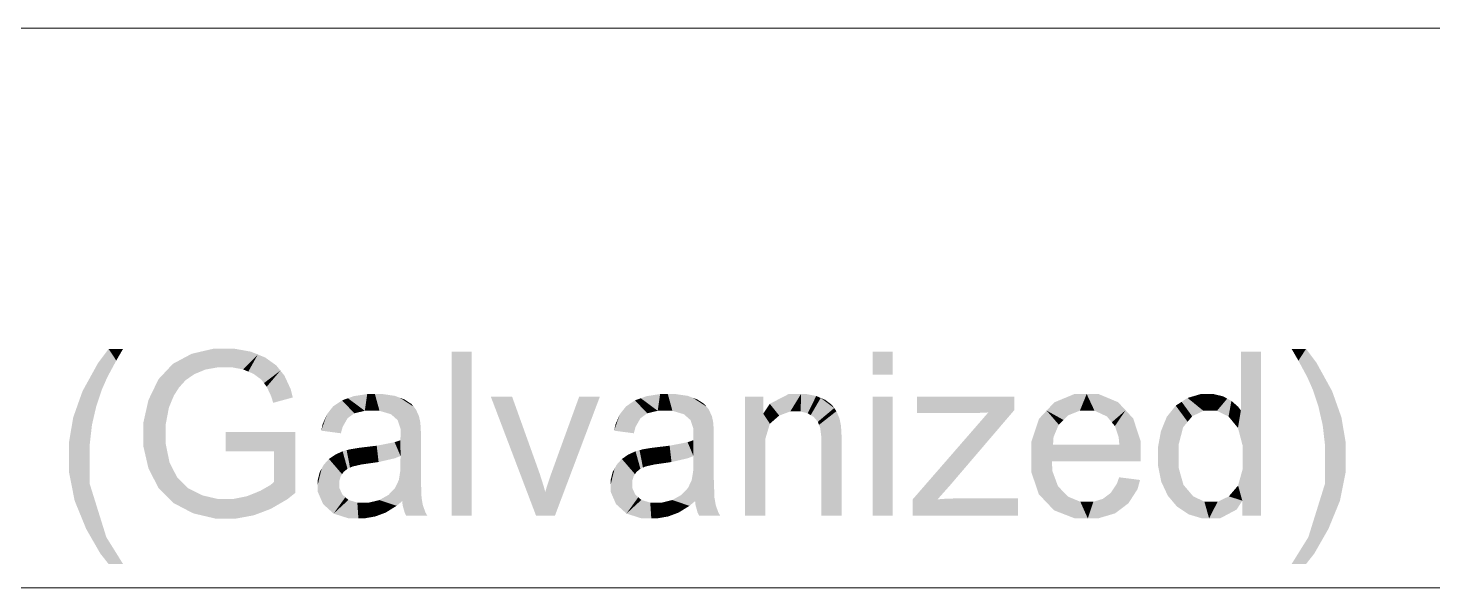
# Model space of a CAD drawing. Header units: millimetres. Extents: x 2 to 579, y 1 to 405.
# Drawn here: x 178.54 to 185.94, y 100.56 to 103.51 of the extents above; entities that cross this region are included whole.
import ezdxf

# ---------------------------------------------------------------- set-up
doc = ezdxf.new("R2010")
doc.units = ezdxf.units.MM
doc.linetypes.add('XKITLINE00', pattern=[0])
doc.layers.add('LinkedObject', color=7, linetype='Continuous', lineweight=0)

# ---------------------------------------------------------------- blocks, each defined once
blk = doc.blocks.new('*A4')
at = {"layer": 'LinkedObject'}
for points in [[(179.0074, 101.758), (178.9117, 101.7454), (178.9671, 101.8193)], [(179.0074, 101.758), (178.9671, 101.8193), (179.0431, 101.8193)], [(179.5183, 101.8201), (179.3547, 101.7671), (179.4042, 101.7936)], [(179.5439, 101.7225), (179.3547, 101.7671), (179.5183, 101.8201)], [(179.5831, 101.7225), (179.5183, 101.8201), (179.5828, 101.8201)], [(179.5439, 101.7225), (179.5183, 101.8201), (179.5831, 101.7225)], [(179.5828, 101.8201), (179.6158, 101.7225), (179.5831, 101.7225)], [(179.6297, 101.8201), (179.6158, 101.7225), (179.5828, 101.8201)], [(179.6158, 101.7225), (179.6297, 101.8201), (179.6753, 101.7111)], [(179.7522, 101.7898), (179.6297, 101.8201), (179.7144, 101.805)], [(179.6753, 101.7111), (179.6297, 101.8201), (179.7522, 101.7898)], [(180.8782, 101.8054), (180.7719, 100.9414), (180.7719, 101.8054)], [(180.8782, 100.9414), (180.7719, 100.9414), (180.8782, 101.8054)], [(183.0935, 101.8054), (182.9872, 101.6836), (182.9872, 101.8054)], [(183.0935, 101.6836), (182.9872, 101.6836), (183.0935, 101.8054)], [(185.0315, 101.8054), (184.9252, 101.4953), (184.9252, 101.8054)], [(185.0315, 101.8054), (184.9347, 101.3093), (184.9252, 101.4953)], [(184.9347, 101.3093), (185.0315, 101.8054), (185.0315, 100.9414)], [(185.2682, 101.8193), (185.2281, 101.7574), (185.1922, 101.8193)], [(185.2281, 101.7574), (185.2682, 101.8193), (185.2756, 101.6691)], [(185.2756, 101.6691), (185.2682, 101.8193), (185.3236, 101.7454)], [(178.9488, 101.6444), (178.8298, 101.597), (178.9117, 101.7454)], [(178.9603, 101.6706), (178.9117, 101.7454), (179.0074, 101.758)], [(178.9488, 101.6444), (178.9117, 101.7454), (178.9603, 101.6706)], [(179.3547, 101.7671), (179.203, 101.6047), (179.3052, 101.7406)], [(179.4189, 101.6867), (179.203, 101.6047), (179.3547, 101.7671)], [(179.3052, 101.7406), (179.203, 101.6047), (179.2293, 101.6594)], [(179.3547, 101.7671), (179.4475, 101.6986), (179.4189, 101.6867)], [(179.4475, 101.6986), (179.3547, 101.7671), (179.4761, 101.7106)], [(179.4761, 101.7106), (179.3547, 101.7671), (179.5439, 101.7225)], [(179.6753, 101.7111), (179.7522, 101.7898), (179.7021, 101.6998)], [(179.7522, 101.7898), (179.7289, 101.6884), (179.7021, 101.6998)], [(179.7289, 101.6884), (179.7522, 101.7898), (179.7702, 101.6582)], [(179.8495, 101.7323), (179.7522, 101.7898), (179.7901, 101.7746)], [(179.871, 101.7052), (179.7522, 101.7898), (179.8495, 101.7323)], [(179.7702, 101.6582), (179.7522, 101.7898), (179.871, 101.7052)], [(185.2756, 101.6691), (185.3236, 101.7454), (185.2871, 101.6426)], [(185.2871, 101.6426), (185.3236, 101.7454), (185.3051, 101.602)], [(185.3051, 101.602), (185.3236, 101.7454), (185.4054, 101.597)], [(179.3728, 101.6553), (179.203, 101.6047), (179.4189, 101.6867)], [(179.3553, 101.6358), (179.203, 101.6047), (179.3728, 101.6553)], [(179.7702, 101.6582), (179.871, 101.7052), (179.7846, 101.6393)], [(179.871, 101.7052), (179.7991, 101.6204), (179.7846, 101.6393)], [(179.7991, 101.6204), (179.871, 101.7052), (179.8232, 101.5685)], [(179.8232, 101.5685), (179.871, 101.7052), (179.9252, 101.6074)], [(179.9252, 101.6074), (179.871, 101.7052), (179.8925, 101.6781)], [(178.8033, 101.5225), (178.9308, 101.6037), (178.9025, 101.5189)], [(178.8298, 101.597), (178.9308, 101.6037), (178.8033, 101.5225)], [(178.9308, 101.6037), (178.8298, 101.597), (178.9488, 101.6444)], [(179.203, 101.6047), (179.1502, 101.4324), (179.1766, 101.5501)], [(179.2842, 101.5102), (179.1502, 101.4324), (179.203, 101.6047)], [(179.3377, 101.6163), (179.203, 101.6047), (179.3553, 101.6358)], [(179.3105, 101.5736), (179.203, 101.6047), (179.3377, 101.6163)], [(179.203, 101.6047), (179.3105, 101.5736), (179.3007, 101.5503)], [(179.2842, 101.5102), (179.203, 101.6047), (179.3007, 101.5503)], [(179.8232, 101.5685), (179.9252, 101.6074), (179.833, 101.5355)], [(179.833, 101.5355), (179.9252, 101.6074), (179.9364, 101.5638)], [(180.3278, 101.5817), (180.2262, 101.5596), (180.2568, 101.5706)], [(180.3152, 101.4935), (180.2262, 101.5596), (180.3278, 101.5817)], [(180.3152, 101.4935), (180.3278, 101.5817), (180.3526, 101.4935)], [(180.3526, 101.4935), (180.3278, 101.5817), (180.3926, 101.4935)], [(180.3682, 101.5817), (180.3926, 101.4935), (180.3278, 101.5817)], [(180.4734, 101.5722), (180.3682, 101.5817), (180.4083, 101.5817)], [(180.4984, 101.5628), (180.3682, 101.5817), (180.4734, 101.5722)], [(180.4529, 101.4756), (180.3682, 101.5817), (180.4984, 101.5628)], [(180.3926, 101.4935), (180.3682, 101.5817), (180.4529, 101.4756)], [(181.8692, 101.5817), (181.7676, 101.5596), (181.7982, 101.5706)], [(181.8566, 101.4935), (181.7676, 101.5596), (181.8692, 101.5817)], [(181.8566, 101.4935), (181.8692, 101.5817), (181.894, 101.4935)], [(181.894, 101.4935), (181.8692, 101.5817), (181.934, 101.4935)], [(181.9096, 101.5817), (181.934, 101.4935), (181.8692, 101.5817)], [(182.0147, 101.5722), (181.9096, 101.5817), (181.9496, 101.5817)], [(182.0398, 101.5628), (181.9096, 101.5817), (182.0147, 101.5722)], [(181.9943, 101.4756), (181.9096, 101.5817), (182.0398, 101.5628)], [(181.934, 101.4935), (181.9096, 101.5817), (181.9943, 101.4756)], [(182.6105, 101.5817), (182.4462, 101.5303), (182.5456, 101.5817)], [(182.5541, 101.4901), (182.4462, 101.5303), (182.6105, 101.5817)], [(182.5541, 101.4901), (182.6105, 101.5817), (182.5878, 101.4901)], [(182.5878, 101.4901), (182.6105, 101.5817), (182.609, 101.4901)], [(182.6105, 101.5817), (182.6459, 101.4805), (182.609, 101.4901)], [(182.6388, 101.5817), (182.6459, 101.4805), (182.6105, 101.5817)], [(182.6906, 101.5715), (182.6459, 101.4805), (182.6388, 101.5817)], [(182.7143, 101.5613), (182.6459, 101.4805), (182.6906, 101.5715)], [(184.0491, 101.5817), (183.9031, 101.4945), (183.9437, 101.5381)], [(184.1138, 101.5817), (183.9031, 101.4945), (184.0491, 101.5817)], [(184.0781, 101.4944), (183.9031, 101.4945), (184.1138, 101.5817)], [(184.0781, 101.4944), (184.1138, 101.5817), (184.1145, 101.4944)], [(184.1138, 101.5817), (184.1549, 101.4944), (184.1145, 101.4944)], [(184.279, 101.5389), (184.1138, 101.5817), (184.1765, 101.5817)], [(184.3187, 101.4962), (184.1138, 101.5817), (184.279, 101.5389)], [(184.2205, 101.4638), (184.1138, 101.5817), (184.3187, 101.4962)], [(184.1549, 101.4944), (184.1138, 101.5817), (184.2205, 101.4638)], [(184.7144, 101.5817), (184.7279, 101.4935), (184.6447, 101.5613)], [(184.7529, 101.5817), (184.7279, 101.4935), (184.7144, 101.5817)], [(184.7279, 101.4935), (184.7529, 101.5817), (184.7633, 101.4935)], [(184.7529, 101.5817), (184.7995, 101.4935), (184.7633, 101.4935)], [(184.7811, 101.5817), (184.7995, 101.4935), (184.7529, 101.5817)], [(184.8314, 101.5697), (184.7995, 101.4935), (184.7811, 101.5817)], [(185.3051, 101.602), (185.4054, 101.597), (185.3331, 101.5172)], [(185.3331, 101.5172), (185.4054, 101.597), (185.4319, 101.5225)], [(178.8922, 101.4748), (178.7806, 101.4583), (178.8033, 101.5225)], [(178.8922, 101.4748), (178.8033, 101.5225), (178.9025, 101.5189)], [(179.2677, 101.4232), (179.1502, 101.4324), (179.2842, 101.5102)], [(180.1487, 101.517), (180.2601, 101.4805), (180.1325, 101.4965)], [(180.1955, 101.5485), (180.2601, 101.4805), (180.1487, 101.517)], [(180.2262, 101.5596), (180.2601, 101.4805), (180.1955, 101.5485)], [(180.2601, 101.4805), (180.2262, 101.5596), (180.3152, 101.4935)], [(180.4529, 101.4756), (180.4984, 101.5628), (180.4732, 101.4577)], [(180.4732, 101.4577), (180.4984, 101.5628), (180.4882, 101.4444)], [(180.4984, 101.5628), (180.5032, 101.3989), (180.4882, 101.4444)], [(180.5721, 101.5153), (180.5032, 101.3989), (180.4984, 101.5628)], [(180.5603, 101.5296), (180.4984, 101.5628), (180.5235, 101.5534)], [(180.5721, 101.5153), (180.4984, 101.5628), (180.5603, 101.5296)], [(180.5839, 101.501), (180.5032, 101.3989), (180.5721, 101.5153)], [(180.6004, 101.4649), (180.5032, 101.3989), (180.5839, 101.501)], [(181.0903, 101.5678), (181.2165, 100.9414), (180.9784, 101.5678)], [(181.2248, 101.1927), (181.2165, 100.9414), (181.0903, 101.5678)], [(181.5521, 101.5678), (181.3043, 101.1856), (181.4432, 101.5678)], [(181.3155, 100.9414), (181.3043, 101.1856), (181.5521, 101.5678)], [(181.6901, 101.517), (181.8015, 101.4805), (181.6739, 101.4965)], [(181.7369, 101.5485), (181.8015, 101.4805), (181.6901, 101.517)], [(181.7676, 101.5596), (181.8015, 101.4805), (181.7369, 101.5485)], [(181.8015, 101.4805), (181.7676, 101.5596), (181.8566, 101.4935)], [(181.9943, 101.4756), (182.0398, 101.5628), (182.0146, 101.4577)], [(182.0146, 101.4577), (182.0398, 101.5628), (182.0296, 101.4444)], [(182.0398, 101.5628), (182.0446, 101.3989), (182.0296, 101.4444)], [(182.1135, 101.5153), (182.0446, 101.3989), (182.0398, 101.5628)], [(182.1017, 101.5296), (182.0398, 101.5628), (182.0648, 101.5534)], [(182.1135, 101.5153), (182.0398, 101.5628), (182.1017, 101.5296)], [(182.1252, 101.501), (182.0446, 101.3989), (182.1135, 101.5153)], [(182.1417, 101.4649), (182.0446, 101.3989), (182.1252, 101.501)], [(182.3159, 101.5678), (182.4222, 101.2836), (182.3159, 100.9414)], [(182.4222, 101.2836), (182.3159, 101.5678), (182.4222, 101.3438)], [(182.4467, 101.4255), (182.3159, 101.5678), (182.4118, 101.4789)], [(182.4222, 101.3438), (182.3159, 101.5678), (182.4467, 101.4255)], [(182.4118, 101.4789), (182.3159, 101.5678), (182.4118, 101.5678)], [(182.4462, 101.5303), (182.4958, 101.4685), (182.4118, 101.4789)], [(182.4958, 101.4685), (182.4462, 101.5303), (182.5541, 101.4901)], [(182.6459, 101.4805), (182.7143, 101.5613), (182.6616, 101.4709)], [(182.7143, 101.5613), (182.6773, 101.4613), (182.6616, 101.4709)], [(182.6773, 101.4613), (182.7143, 101.5613), (182.6992, 101.4357)], [(182.6992, 101.4357), (182.7143, 101.5613), (182.7852, 101.508)], [(182.7852, 101.508), (182.7053, 101.4196), (182.6992, 101.4357)], [(182.7969, 101.4915), (182.7053, 101.4196), (182.7852, 101.508)], [(182.7734, 101.5245), (182.7143, 101.5613), (182.738, 101.5512)], [(182.7852, 101.508), (182.7143, 101.5613), (182.7734, 101.5245)], [(183.0935, 101.5678), (182.9872, 100.9414), (182.9872, 101.5678)], [(183.0935, 100.9414), (182.9872, 100.9414), (183.0935, 101.5678)], [(183.7331, 101.5678), (183.1983, 101.0277), (183.5962, 101.4849)], [(183.7331, 101.4973), (183.1983, 101.0277), (183.7331, 101.5678)], [(183.2216, 101.5678), (183.4766, 101.4814), (183.2216, 101.4814)], [(183.5025, 101.4814), (183.2216, 101.5678), (183.7331, 101.5678)], [(183.4766, 101.4814), (183.2216, 101.5678), (183.5025, 101.4814)], [(183.5025, 101.4814), (183.7331, 101.5678), (183.5623, 101.4832)], [(183.5623, 101.4832), (183.7331, 101.5678), (183.5962, 101.4849)], [(184.5824, 101.5207), (184.6452, 101.4358), (184.5356, 101.4622)], [(184.6689, 101.4647), (184.5824, 101.5207), (184.6135, 101.541)], [(184.6452, 101.4358), (184.5824, 101.5207), (184.6689, 101.4647)], [(184.6447, 101.5613), (184.7279, 101.4935), (184.6135, 101.541)], [(184.6135, 101.541), (184.7279, 101.4935), (184.6689, 101.4647)], [(184.8535, 101.5577), (184.7995, 101.4935), (184.8314, 101.5697)], [(184.8535, 101.5577), (184.8605, 101.4635), (184.7995, 101.4935)], [(184.8755, 101.5457), (184.8605, 101.4635), (184.8535, 101.5577)], [(184.9114, 101.5145), (184.8605, 101.4635), (184.8755, 101.5457)], [(184.9252, 101.4953), (184.8605, 101.4635), (184.9114, 101.5145)], [(185.3331, 101.5172), (185.4319, 101.5225), (185.3431, 101.473)], [(185.3431, 101.473), (185.4319, 101.5225), (185.3558, 101.4185)], [(185.3558, 101.4185), (185.4319, 101.5225), (185.4546, 101.4583)], [(178.8795, 101.4197), (178.758, 101.324), (178.7806, 101.4583)], [(178.8795, 101.4197), (178.7806, 101.4583), (178.8922, 101.4748)], [(179.1502, 101.4324), (179.2677, 101.4232), (179.1502, 101.3693)], [(180.1325, 101.4965), (180.0859, 101.389), (180.1163, 101.476)], [(180.2245, 101.4544), (180.0859, 101.389), (180.1325, 101.4965)], [(180.1163, 101.476), (180.0859, 101.389), (180.093, 101.4223)], [(180.1981, 101.4083), (180.0859, 101.389), (180.2245, 101.4544)], [(180.2245, 101.4544), (180.1325, 101.4965), (180.2423, 101.4675)], [(180.2423, 101.4675), (180.1325, 101.4965), (180.2601, 101.4805)], [(180.5029, 101.3498), (180.6077, 101.4296), (180.5027, 101.3389)], [(180.5027, 101.3389), (180.6077, 101.4296), (180.5032, 101.2559)], [(180.5032, 101.3636), (180.6077, 101.4296), (180.5029, 101.3498)], [(180.6051, 101.4431), (180.5032, 101.3989), (180.6004, 101.4649)], [(180.5032, 101.3989), (180.6051, 101.4431), (180.6077, 101.4296)], [(180.5032, 101.3989), (180.6077, 101.4296), (180.5032, 101.3665)], [(180.5032, 101.3665), (180.6077, 101.4296), (180.5032, 101.3636)], [(180.6104, 101.3806), (180.5032, 101.2559), (180.6077, 101.4296)], [(181.6739, 101.4965), (181.6273, 101.389), (181.6577, 101.476)], [(181.7659, 101.4544), (181.6273, 101.389), (181.6739, 101.4965)], [(181.6577, 101.476), (181.6273, 101.389), (181.6344, 101.4223)], [(181.7395, 101.4083), (181.6273, 101.389), (181.7659, 101.4544)], [(181.7659, 101.4544), (181.6739, 101.4965), (181.7837, 101.4675)], [(181.7837, 101.4675), (181.6739, 101.4965), (181.8015, 101.4805)], [(182.0443, 101.3498), (182.1491, 101.4296), (182.044, 101.3389)], [(182.044, 101.3389), (182.1491, 101.4296), (182.0446, 101.2559)], [(182.0446, 101.3636), (182.1491, 101.4296), (182.0443, 101.3498)], [(182.1465, 101.4431), (182.0446, 101.3989), (182.1417, 101.4649)], [(182.0446, 101.3989), (182.1465, 101.4431), (182.1491, 101.4296)], [(182.0446, 101.3989), (182.1491, 101.4296), (182.0446, 101.3665)], [(182.0446, 101.3665), (182.1491, 101.4296), (182.0446, 101.3636)], [(182.1518, 101.3806), (182.0446, 101.2559), (182.1491, 101.4296)], [(182.4118, 101.4789), (182.4958, 101.4685), (182.4467, 101.4255)], [(182.8134, 101.4523), (182.7053, 101.4196), (182.7969, 101.4915)], [(182.7053, 101.4196), (182.8134, 101.4523), (182.7115, 101.4035)], [(182.7115, 101.4035), (182.8134, 101.4523), (182.8181, 101.4296)], [(182.8181, 101.4296), (182.7177, 101.355), (182.7115, 101.4035)], [(182.821, 101.4148), (182.7177, 101.355), (182.8181, 101.4296)], [(183.3938, 101.1003), (183.1983, 101.0277), (183.7331, 101.4973)], [(183.9031, 101.4945), (183.8219, 101.3283), (183.8625, 101.4509)], [(183.9669, 101.421), (183.8219, 101.3283), (183.9031, 101.4945)], [(183.9031, 101.4945), (183.9918, 101.4455), (183.9669, 101.421)], [(183.9918, 101.4455), (183.9031, 101.4945), (184.0167, 101.4699)], [(184.0167, 101.4699), (183.9031, 101.4945), (184.0781, 101.4944)], [(184.2205, 101.4638), (184.3187, 101.4962), (184.2458, 101.4331)], [(184.3187, 101.4962), (184.2623, 101.4134), (184.2458, 101.4331)], [(184.2623, 101.4134), (184.3187, 101.4962), (184.2823, 101.3542)], [(184.2823, 101.3542), (184.3187, 101.4962), (184.3982, 101.3332)], [(184.3982, 101.3332), (184.3187, 101.4962), (184.3584, 101.4535)], [(184.52, 101.424), (184.4889, 101.254), (184.5045, 101.3859)], [(184.6215, 101.407), (184.4889, 101.254), (184.52, 101.424)], [(184.5356, 101.4622), (184.6452, 101.4358), (184.52, 101.424)], [(184.52, 101.424), (184.6452, 101.4358), (184.6215, 101.407)], [(184.8605, 101.4635), (184.9252, 101.4953), (184.8852, 101.4335)], [(184.8852, 101.4335), (184.9252, 101.4953), (184.91, 101.4035)], [(184.9252, 101.4953), (184.9347, 101.3093), (184.91, 101.4035)], [(185.3558, 101.4185), (185.4546, 101.4583), (185.3684, 101.3087)], [(185.3684, 101.3087), (185.4546, 101.4583), (185.4773, 101.324)], [(178.8668, 101.309), (178.758, 101.324), (178.8795, 101.4197)], [(179.1502, 101.3693), (179.2677, 101.4232), (179.2677, 101.3763)], [(179.2677, 101.3185), (179.1502, 101.3693), (179.2677, 101.3763)], [(179.1502, 101.3693), (179.2033, 101.1389), (179.1502, 101.3057)], [(179.2677, 101.3185), (179.2033, 101.1389), (179.1502, 101.3693)], [(179.5831, 101.3821), (179.8371, 101.2801), (179.5831, 101.2801)], [(179.9494, 101.3821), (179.8371, 101.2801), (179.5831, 101.3821)], [(179.8371, 101.1192), (179.9494, 101.3821), (179.9494, 101.0616)], [(179.8371, 101.2801), (179.9494, 101.3821), (179.8371, 101.1192)], [(180.0859, 101.389), (180.1981, 101.4083), (180.1896, 101.3752)], [(180.6104, 101.3453), (180.5032, 101.2559), (180.6104, 101.3806)], [(181.6273, 101.389), (181.7395, 101.4083), (181.731, 101.3752)], [(182.1518, 101.3453), (182.0446, 101.2559), (182.1518, 101.3806)], [(182.8239, 101.3632), (182.7177, 101.355), (182.821, 101.4148)], [(182.8239, 101.3632), (182.7177, 101.3225), (182.7177, 101.355)], [(182.8239, 101.3264), (182.7177, 101.3225), (182.8239, 101.3632)], [(183.9394, 101.3556), (183.8219, 101.3283), (183.9669, 101.421)], [(183.8219, 101.3283), (183.9394, 101.3556), (183.9368, 101.3147)], [(184.2823, 101.3542), (184.3982, 101.3332), (184.2858, 101.3147)], [(184.5977, 101.316), (184.4889, 101.254), (184.6215, 101.407)], [(184.5045, 101.3859), (184.4889, 101.254), (184.4889, 101.3009)], [(178.758, 101.324), (178.8668, 101.309), (178.758, 101.2539)], [(178.758, 101.2539), (178.8668, 101.309), (178.8668, 101.2533)], [(179.1502, 101.3057), (179.2033, 101.1389), (179.1767, 101.1905)], [(179.2876, 101.2218), (179.2033, 101.1389), (179.2677, 101.3185)], [(180.1984, 101.2806), (180.224, 101.1887), (180.1603, 101.2632)], [(180.2196, 101.2864), (180.224, 101.1887), (180.1984, 101.2806)], [(180.2352, 101.2906), (180.2511, 101.2005), (180.2196, 101.2864)], [(180.224, 101.1887), (180.2196, 101.2864), (180.2375, 101.1946)], [(180.2375, 101.1946), (180.2196, 101.2864), (180.2511, 101.2005)], [(180.2823, 101.2985), (180.2973, 101.2111), (180.2352, 101.2906)], [(180.2352, 101.2906), (180.2973, 101.2111), (180.2511, 101.2005)], [(180.3138, 101.3023), (180.33, 101.2158), (180.2823, 101.2985)], [(180.2823, 101.2985), (180.33, 101.2158), (180.2973, 101.2111)], [(180.3779, 101.31), (180.3878, 101.2241), (180.3138, 101.3023)], [(180.3138, 101.3023), (180.3878, 101.2241), (180.33, 101.2158)], [(180.4723, 101.3283), (180.5032, 101.2559), (180.3779, 101.31)], [(180.3779, 101.31), (180.5032, 101.2559), (180.3878, 101.2241)], [(180.5027, 101.3389), (180.5032, 101.2559), (180.4723, 101.3283)], [(180.6104, 101.3453), (180.5027, 101.217), (180.5032, 101.2559)], [(180.6104, 101.2039), (180.5027, 101.217), (180.6104, 101.3453)], [(181.7398, 101.2806), (181.7654, 101.1887), (181.7017, 101.2632)], [(181.761, 101.2864), (181.7654, 101.1887), (181.7398, 101.2806)], [(181.7766, 101.2906), (181.7925, 101.2005), (181.761, 101.2864)], [(181.7654, 101.1887), (181.761, 101.2864), (181.7789, 101.1946)], [(181.7789, 101.1946), (181.761, 101.2864), (181.7925, 101.2005)], [(181.8237, 101.2985), (181.8387, 101.2111), (181.7766, 101.2906)], [(181.7766, 101.2906), (181.8387, 101.2111), (181.7925, 101.2005)], [(181.8551, 101.3023), (181.8714, 101.2158), (181.8237, 101.2985)], [(181.8237, 101.2985), (181.8714, 101.2158), (181.8387, 101.2111)], [(181.9193, 101.31), (181.9291, 101.2241), (181.8551, 101.3023)], [(181.8551, 101.3023), (181.9291, 101.2241), (181.8714, 101.2158)], [(182.0137, 101.3283), (182.0446, 101.2559), (181.9193, 101.31)], [(181.9193, 101.31), (182.0446, 101.2559), (181.9291, 101.2241)], [(182.044, 101.3389), (182.0446, 101.2559), (182.0137, 101.3283)], [(182.1518, 101.3453), (182.044, 101.217), (182.0446, 101.2559)], [(182.1518, 101.2039), (182.044, 101.217), (182.1518, 101.3453)], [(182.3159, 100.9414), (182.4222, 101.2836), (182.4222, 100.9414)], [(182.7177, 100.9414), (182.8239, 101.3264), (182.8239, 100.9414)], [(182.7177, 101.3225), (182.8239, 101.3264), (182.7177, 100.9414)], [(183.9368, 101.3147), (183.8219, 101.2493), (183.8219, 101.3283)], [(183.9368, 101.3147), (184.3982, 101.2557), (183.8219, 101.2493)], [(184.2858, 101.3147), (184.3982, 101.2557), (183.9368, 101.3147)], [(184.3982, 101.2557), (184.2858, 101.3147), (184.3982, 101.3332)], [(184.4889, 101.254), (184.5977, 101.316), (184.5977, 101.2539)], [(184.9347, 101.3093), (185.0315, 100.9414), (184.9347, 101.2451)], [(185.3684, 101.2533), (185.4773, 101.324), (185.4773, 101.2539)], [(185.3684, 101.3087), (185.4773, 101.324), (185.3684, 101.2533)], [(178.758, 101.2539), (178.8668, 101.2533), (178.758, 101.1744)], [(178.758, 101.1744), (178.8668, 101.2533), (178.7883, 101.0207)], [(178.7883, 101.0207), (178.8668, 101.2533), (178.8186, 100.9465)], [(178.8186, 100.9465), (178.8668, 101.2533), (178.8668, 101.1117)], [(179.2033, 101.1389), (179.2876, 101.2218), (179.3075, 101.1829)], [(180.0991, 101.2097), (180.1957, 101.1601), (180.0887, 101.1907)], [(180.1265, 101.2402), (180.1957, 101.1601), (180.0991, 101.2097)], [(180.2031, 101.1714), (180.1265, 101.2402), (180.1434, 101.2517)], [(180.1957, 101.1601), (180.1265, 101.2402), (180.2031, 101.1714)], [(180.1603, 101.2632), (180.224, 101.1887), (180.1434, 101.2517)], [(180.1434, 101.2517), (180.224, 101.1887), (180.2031, 101.1714)], [(180.3878, 101.2241), (180.5032, 101.2559), (180.4744, 101.2441)], [(180.4941, 101.1288), (180.6104, 101.2039), (180.6104, 101.1299)], [(180.5027, 101.1819), (180.6104, 101.2039), (180.4941, 101.1288)], [(180.6104, 101.2039), (180.5027, 101.1819), (180.5027, 101.217)], [(181.6405, 101.2097), (181.7371, 101.1601), (181.6301, 101.1907)], [(181.6679, 101.2402), (181.7371, 101.1601), (181.6405, 101.2097)], [(181.7444, 101.1714), (181.6679, 101.2402), (181.6848, 101.2517)], [(181.7371, 101.1601), (181.6679, 101.2402), (181.7444, 101.1714)], [(181.7017, 101.2632), (181.7654, 101.1887), (181.6848, 101.2517)], [(181.6848, 101.2517), (181.7654, 101.1887), (181.7444, 101.1714)], [(181.9291, 101.2241), (182.0446, 101.2559), (182.0158, 101.2441)], [(182.0355, 101.1288), (182.1518, 101.2039), (182.1518, 101.1299)], [(182.044, 101.1819), (182.1518, 101.2039), (182.0355, 101.1288)], [(182.1518, 101.2039), (182.044, 101.1819), (182.044, 101.217)], [(184.3982, 101.251), (183.8219, 101.2493), (184.3982, 101.2557)], [(184.3979, 101.2369), (183.8219, 101.2493), (184.3982, 101.251)], [(183.8219, 101.2493), (183.9022, 101.0122), (183.8219, 101.173)], [(183.9337, 101.1759), (183.9022, 101.0122), (183.8219, 101.2493)], [(183.9337, 101.1759), (183.8219, 101.2493), (183.9307, 101.2274)], [(184.3976, 101.2274), (183.8219, 101.2493), (184.3979, 101.2369)], [(183.9307, 101.2274), (183.8219, 101.2493), (184.3976, 101.2274)], [(184.4889, 101.254), (184.5977, 101.1939), (184.4889, 101.206)], [(184.5977, 101.1939), (184.4889, 101.254), (184.5977, 101.2539)], [(184.4889, 101.206), (184.5977, 101.1939), (184.5061, 101.121)], [(184.9347, 101.2451), (185.0315, 100.9414), (184.9347, 101.1868)], [(185.3684, 101.2533), (185.4773, 101.2539), (185.3684, 101.1117)], [(185.4773, 101.1744), (185.3684, 101.1117), (185.4773, 101.2539)], [(179.3274, 101.144), (179.2033, 101.1389), (179.3075, 101.1829)], [(179.3274, 101.144), (179.3603, 100.9813), (179.2033, 101.1389)], [(179.2033, 101.1389), (179.3603, 100.9813), (179.2298, 101.0873)], [(179.3853, 101.0862), (179.3603, 100.9813), (179.3274, 101.144)], [(180.0887, 101.1907), (180.0678, 101.1067), (180.0782, 101.1717)], [(180.1883, 101.1487), (180.0678, 101.1067), (180.0887, 101.1907)], [(180.0782, 101.1717), (180.0678, 101.1067), (180.0678, 101.1297)], [(180.181, 101.1235), (180.0678, 101.1067), (180.1883, 101.1487)], [(180.0887, 101.1907), (180.1957, 101.1601), (180.1883, 101.1487)], [(180.4394, 101.0508), (180.6104, 101.1299), (180.6138, 101.0364)], [(180.4744, 101.0875), (180.6104, 101.1299), (180.4394, 101.0508)], [(180.4856, 101.1108), (180.6104, 101.1299), (180.4744, 101.0875)], [(180.6104, 101.1299), (180.4856, 101.1108), (180.4941, 101.1288)], [(181.2357, 101.1623), (181.2165, 100.9414), (181.2248, 101.1927)], [(181.2557, 101.0992), (181.2165, 100.9414), (181.2357, 101.1623)], [(181.2917, 101.1508), (181.3155, 100.9414), (181.2719, 101.0913)], [(181.3043, 101.1856), (181.3155, 100.9414), (181.2917, 101.1508)], [(181.6301, 101.1907), (181.6092, 101.1067), (181.6196, 101.1717)], [(181.7297, 101.1487), (181.6092, 101.1067), (181.6301, 101.1907)], [(181.6196, 101.1717), (181.6092, 101.1067), (181.6092, 101.1297)], [(181.7223, 101.1235), (181.6092, 101.1067), (181.7297, 101.1487)], [(181.6301, 101.1907), (181.7371, 101.1601), (181.7297, 101.1487)], [(181.9808, 101.0508), (182.1518, 101.1299), (182.1552, 101.0364)], [(182.0158, 101.0875), (182.1518, 101.1299), (181.9808, 101.0508)], [(182.027, 101.1108), (182.1518, 101.1299), (182.0158, 101.0875)], [(182.1518, 101.1299), (182.027, 101.1108), (182.0355, 101.1288)], [(183.8219, 101.173), (183.9022, 101.0122), (183.862, 101.0545)], [(183.9628, 101.097), (183.9022, 101.0122), (183.9337, 101.1759)], [(184.2399, 101.0609), (184.3946, 101.1298), (184.3337, 101.0072)], [(184.2726, 101.11), (184.3946, 101.1298), (184.2399, 101.0609)], [(184.3946, 101.1298), (184.2726, 101.11), (184.2847, 101.1436)], [(184.3337, 101.0072), (184.3946, 101.1298), (184.3817, 101.0818)], [(184.5061, 101.121), (184.5977, 101.1939), (184.5233, 101.0841)], [(184.5233, 101.0841), (184.5977, 101.1939), (184.6231, 101.1041)], [(184.9347, 101.1868), (185.0315, 100.9414), (184.9104, 101.1001)], [(185.4468, 101.0207), (185.3684, 101.1117), (185.4773, 101.1744)], [(178.8668, 101.1117), (178.9232, 100.7428), (178.8186, 100.9465)], [(178.955, 100.8288), (178.9232, 100.7428), (178.8668, 101.1117)], [(179.2298, 101.0873), (179.3603, 100.9813), (179.3083, 101.0085)], [(179.3603, 100.9813), (179.3853, 101.0862), (179.4233, 101.0673)], [(179.4614, 101.0484), (179.3603, 100.9813), (179.4233, 101.0673)], [(179.7756, 100.9606), (179.6945, 101.0439), (179.7298, 101.0582)], [(179.7652, 101.0725), (179.8203, 100.9776), (179.7298, 101.0582)], [(179.7298, 101.0582), (179.8203, 100.9776), (179.7756, 100.9606)], [(179.8188, 101.103), (179.9494, 101.0616), (179.7652, 101.0725)], [(179.7652, 101.0725), (179.9494, 101.0616), (179.8203, 100.9776)], [(179.8371, 101.1192), (179.9494, 101.0616), (179.8188, 101.103)], [(179.8203, 100.9776), (179.9494, 101.0616), (179.9073, 101.0281)], [(180.0678, 101.1067), (180.181, 101.1235), (180.181, 101.1096)], [(180.181, 101.0884), (180.0678, 101.1067), (180.181, 101.1096)], [(180.0678, 101.1067), (180.181, 101.0884), (180.0678, 101.0675)], [(180.0678, 101.0675), (180.181, 101.0884), (180.0955, 101.0032)], [(180.0955, 101.0032), (180.181, 101.0884), (180.1231, 100.978)], [(180.1231, 100.978), (180.181, 101.0884), (180.197, 101.053)], [(181.2649, 101.0665), (181.2165, 100.9414), (181.2557, 101.0992)], [(181.2649, 101.0665), (181.3155, 100.9414), (181.2165, 100.9414)], [(181.2719, 101.0913), (181.3155, 100.9414), (181.2649, 101.0665)], [(181.6092, 101.1067), (181.7223, 101.1235), (181.7223, 101.1096)], [(181.7223, 101.0884), (181.6092, 101.1067), (181.7223, 101.1096)], [(181.6092, 101.1067), (181.7223, 101.0884), (181.6092, 101.0675)], [(181.6092, 101.0675), (181.7223, 101.0884), (181.6368, 101.0032)], [(181.6368, 101.0032), (181.7223, 101.0884), (181.6645, 100.978)], [(181.6645, 100.978), (181.7223, 101.0884), (181.7384, 101.053)], [(183.3938, 101.1003), (183.1983, 100.9414), (183.1983, 101.0277)], [(183.3292, 101.0278), (183.1983, 100.9414), (183.3938, 101.1003)], [(183.9022, 101.0122), (183.9628, 101.097), (183.9424, 100.9699)], [(183.989, 101.0696), (183.9424, 100.9699), (183.9628, 101.097)], [(184.0152, 101.0423), (183.9424, 100.9699), (183.989, 101.0696)], [(184.2399, 101.0609), (184.3337, 101.0072), (184.2193, 101.0456)], [(184.6231, 101.1041), (184.5892, 100.9895), (184.5233, 101.0841)], [(184.5233, 101.0841), (184.5892, 100.9895), (184.5406, 101.0471)], [(184.6484, 101.0743), (184.5892, 100.9895), (184.6231, 101.1041)], [(184.5892, 100.9895), (184.6484, 101.0743), (184.6205, 100.9689)], [(184.6205, 100.9689), (184.6484, 101.0743), (184.6737, 101.0446)], [(184.933, 101.0208), (184.8618, 101.0433), (184.8861, 101.0717)], [(184.9104, 101.1001), (184.933, 101.0208), (184.8861, 101.0717)], [(184.9104, 101.1001), (185.0315, 100.9414), (184.933, 101.0208)], [(185.3684, 101.1117), (185.4163, 100.9465), (185.2803, 100.8288)], [(185.4163, 100.9465), (185.3684, 101.1117), (185.4468, 101.0207)], [(179.4614, 101.0484), (179.5917, 100.9268), (179.3603, 100.9813)], [(179.3603, 100.9813), (179.5917, 100.9268), (179.4124, 100.954)], [(179.5421, 101.0296), (179.5917, 100.9268), (179.4614, 101.0484)], [(179.5917, 100.9268), (179.5421, 101.0296), (179.5848, 101.0296)], [(179.5848, 101.0296), (179.6388, 100.9268), (179.5917, 100.9268)], [(179.622, 101.0296), (179.6388, 100.9268), (179.5848, 101.0296)], [(179.6945, 101.0439), (179.7308, 100.9437), (179.622, 101.0296)], [(179.622, 101.0296), (179.7308, 100.9437), (179.6388, 100.9268)], [(179.7308, 100.9437), (179.6945, 101.0439), (179.7756, 100.9606)], [(180.197, 101.053), (180.1508, 100.9528), (180.1231, 100.978)], [(180.213, 101.0389), (180.1508, 100.9528), (180.197, 101.053)], [(180.229, 101.0247), (180.1508, 100.9528), (180.213, 101.0389)], [(180.1508, 100.9528), (180.229, 101.0247), (180.2299, 100.9276)], [(180.2814, 100.9276), (180.229, 101.0247), (180.2759, 101.0106)], [(180.2299, 100.9276), (180.229, 101.0247), (180.2814, 100.9276)], [(180.2759, 101.0106), (180.3126, 100.9276), (180.2814, 100.9276)], [(180.3068, 101.0106), (180.3126, 100.9276), (180.2759, 101.0106)], [(180.3374, 101.0106), (180.3126, 100.9276), (180.3068, 101.0106)], [(180.3126, 100.9276), (180.3374, 101.0106), (180.371, 100.9379)], [(180.3982, 100.9481), (180.3374, 101.0106), (180.3918, 101.024)], [(180.371, 100.9379), (180.3374, 101.0106), (180.3982, 100.9481)], [(180.5119, 101.0183), (180.3918, 101.024), (180.4156, 101.0374)], [(180.4823, 100.9935), (180.3918, 101.024), (180.5119, 101.0183)], [(180.4255, 100.9583), (180.3918, 101.024), (180.4823, 100.9935)], [(180.3982, 100.9481), (180.3918, 101.024), (180.4255, 100.9583)], [(180.4394, 101.0508), (180.6138, 101.0364), (180.4156, 101.0374)], [(180.6138, 101.0364), (180.5119, 101.0183), (180.4156, 101.0374)], [(180.5119, 101.0183), (180.6138, 101.0364), (180.5143, 100.9963)], [(180.5143, 100.9963), (180.6138, 101.0364), (180.6172, 101.0167)], [(180.6172, 101.0167), (180.5251, 100.9579), (180.5143, 100.9963)], [(180.6206, 100.9971), (180.5251, 100.9579), (180.6172, 101.0167)], [(180.6206, 100.9971), (180.5335, 100.9414), (180.5251, 100.9579)], [(180.634, 100.9594), (180.5335, 100.9414), (180.6206, 100.9971)], [(181.7384, 101.053), (181.6922, 100.9528), (181.6645, 100.978)], [(181.7544, 101.0389), (181.6922, 100.9528), (181.7384, 101.053)], [(181.7704, 101.0247), (181.6922, 100.9528), (181.7544, 101.0389)], [(181.6922, 100.9528), (181.7704, 101.0247), (181.7713, 100.9276)], [(181.8228, 100.9276), (181.7704, 101.0247), (181.8173, 101.0106)], [(181.7713, 100.9276), (181.7704, 101.0247), (181.8228, 100.9276)], [(181.8173, 101.0106), (181.854, 100.9276), (181.8228, 100.9276)], [(181.8482, 101.0106), (181.854, 100.9276), (181.8173, 101.0106)], [(181.8788, 101.0106), (181.854, 100.9276), (181.8482, 101.0106)], [(181.854, 100.9276), (181.8788, 101.0106), (181.9124, 100.9379)], [(181.9396, 100.9481), (181.8788, 101.0106), (181.9332, 101.024)], [(181.9124, 100.9379), (181.8788, 101.0106), (181.9396, 100.9481)], [(182.0533, 101.0183), (181.9332, 101.024), (181.957, 101.0374)], [(182.0237, 100.9935), (181.9332, 101.024), (182.0533, 101.0183)], [(181.9668, 100.9583), (181.9332, 101.024), (182.0237, 100.9935)], [(181.9396, 100.9481), (181.9332, 101.024), (181.9668, 100.9583)], [(181.9808, 101.0508), (182.1552, 101.0364), (181.957, 101.0374)], [(182.1552, 101.0364), (182.0533, 101.0183), (181.957, 101.0374)], [(182.0533, 101.0183), (182.1552, 101.0364), (182.0557, 100.9963)], [(182.0557, 100.9963), (182.1552, 101.0364), (182.1586, 101.0167)], [(182.1586, 101.0167), (182.0665, 100.9579), (182.0557, 100.9963)], [(182.162, 100.9971), (182.0665, 100.9579), (182.1586, 101.0167)], [(182.162, 100.9971), (182.0749, 100.9414), (182.0665, 100.9579)], [(182.1754, 100.9594), (182.0749, 100.9414), (182.162, 100.9971)], [(183.1983, 100.9414), (183.4629, 101.033), (183.7521, 100.9414)], [(183.4629, 101.033), (183.1983, 100.9414), (183.4317, 101.033)], [(183.4317, 101.033), (183.1983, 100.9414), (183.3648, 101.0304)], [(183.3648, 101.0304), (183.1983, 100.9414), (183.3292, 101.0278)], [(183.7521, 100.9414), (183.4629, 101.033), (183.7521, 101.033)], [(184.0152, 101.0423), (184.1197, 100.9276), (183.9424, 100.9699)], [(184.0806, 101.0149), (184.1197, 100.9276), (184.0152, 101.0423)], [(184.1198, 101.0149), (184.1197, 100.9276), (184.0806, 101.0149)], [(184.1489, 101.0149), (184.2987, 100.9807), (184.1197, 100.9276)], [(184.1489, 101.0149), (184.1197, 100.9276), (184.1198, 101.0149)], [(184.1197, 100.9276), (184.2987, 100.9807), (184.1742, 100.9276)], [(184.1987, 101.0302), (184.2987, 100.9807), (184.1489, 101.0149)], [(184.1742, 100.9276), (184.2987, 100.9807), (184.2636, 100.9541)], [(184.2193, 101.0456), (184.3337, 101.0072), (184.1987, 101.0302)], [(184.2987, 100.9807), (184.1987, 101.0302), (184.3337, 101.0072)], [(184.6737, 101.0446), (184.758, 100.9276), (184.6205, 100.9689)], [(184.7335, 101.0149), (184.758, 100.9276), (184.6737, 101.0446)], [(184.758, 100.9276), (184.7335, 101.0149), (184.768, 101.0149)], [(184.758, 100.9276), (184.933, 101.0208), (184.8158, 100.9276)], [(184.8027, 101.0149), (184.933, 101.0208), (184.758, 100.9276)], [(184.8027, 101.0149), (184.758, 100.9276), (184.768, 101.0149)], [(184.8618, 101.0433), (184.933, 101.0208), (184.8027, 101.0149)], [(184.8158, 100.9276), (184.933, 101.0208), (184.9032, 100.9742)], [(184.933, 101.0208), (185.0315, 100.9414), (184.933, 100.9414)], [(178.8186, 100.9465), (178.9232, 100.7428), (178.849, 100.8723)], [(179.4124, 100.954), (179.5917, 100.9268), (179.528, 100.9268)], [(180.5335, 100.9414), (180.634, 100.9594), (180.6441, 100.9414)], [(182.0749, 100.9414), (182.1754, 100.9594), (182.1855, 100.9414)], [(183.9424, 100.9699), (184.1197, 100.9276), (184.0511, 100.9276)], [(184.6205, 100.9689), (184.758, 100.9276), (184.6519, 100.9482)], [(184.6519, 100.9482), (184.758, 100.9276), (184.7206, 100.9276)], [(185.2803, 100.8288), (185.4163, 100.9465), (185.3118, 100.7428)], [(185.3118, 100.7428), (185.4163, 100.9465), (185.3859, 100.8723)], [(178.9232, 100.7428), (178.955, 100.8288), (178.9671, 100.6874)], [(178.9671, 100.6874), (178.955, 100.8288), (179.0431, 100.6874)], [(185.2803, 100.8288), (185.3118, 100.7428), (185.1922, 100.6874)], [(185.1922, 100.6874), (185.3118, 100.7428), (185.2682, 100.6874)]]:
    blk.add_hatch(color=7, dxfattribs=at).paths.add_polyline_path(points, flags=17)
at = {"layer": 'LinkedObject', "color": 6, "linetype": 'XKITLINE00', "lineweight": 0}
for p, q in [((188.2309, 103.507), (174.6025, 103.507)), ((187.2748, 100.5618), (167.7064, 100.5618))]:
    blk.add_line(p, q, dxfattribs=at)

msp = doc.modelspace()

# ---------------------------------------------------------------- block references
at = {"lineweight": 0}
msp.add_blockref('*A4', (0, 0), dxfattribs=at)

doc.saveas('drawing.dxf')
